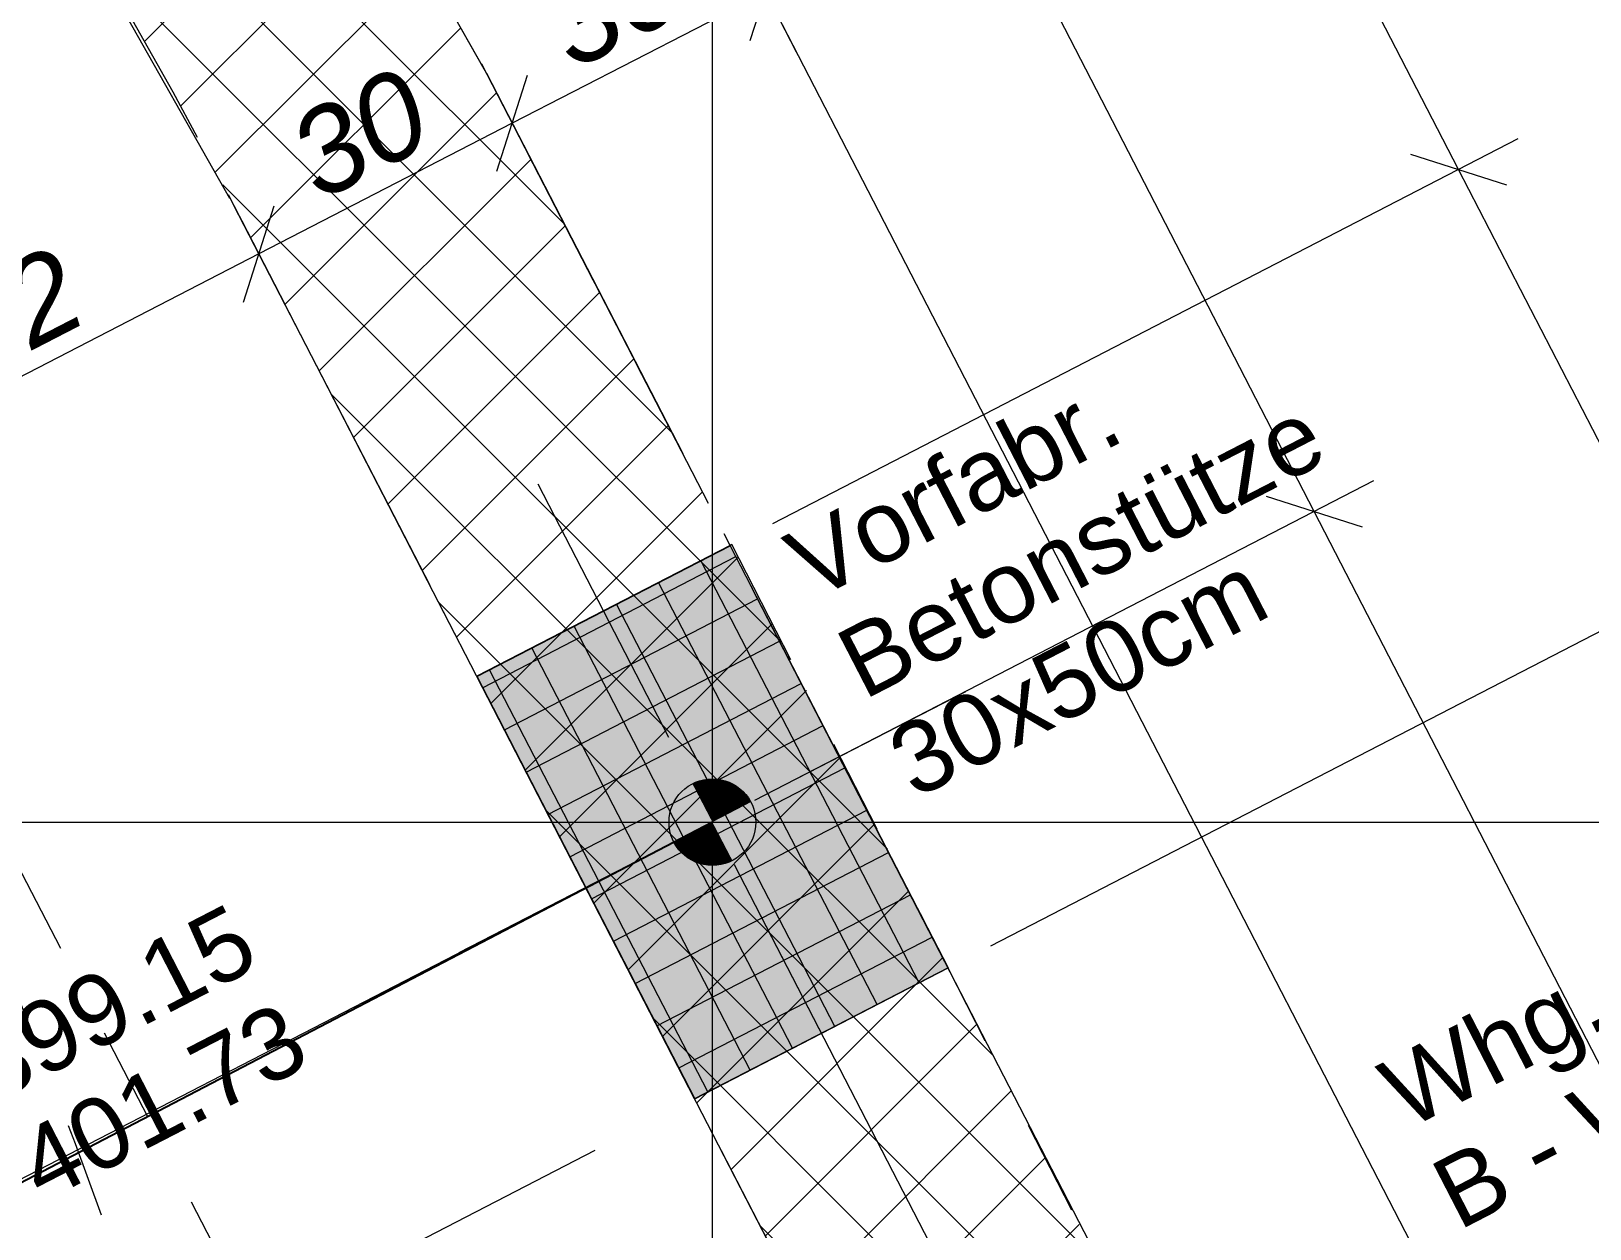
# Model space of a CAD drawing. Header units: metres. Extents: x 2688579.7 to 2688666, y 1281656.9 to 1281721.4.
# Drawn here: x 2688642.24 to 2688643.879, y 1281696.952 to 1281698.211 of the extents above; entities that cross this region are included whole.
import ezdxf

# ---------------------------------------------------------------- set-up
doc = ezdxf.new("R2010")
doc.units = ezdxf.units.M
doc.header["$PDMODE"] = 2
doc.header["$PDSIZE"] = -2
for name, pattern in [('Achsen 1_200', [0.15000000000000002, 0.07500000000000001, -0.025, 0, -0.05]), ('Strich 2_1mm', [0.15000000000000002, 0.1, -0.05]), ('Strich 9_3mm', [0.6, 0.45, -0.15]), ('Strichpunkt 3_1_1mm Achsen', [0.25, 0.15, -0.05, 0, -0.05])]:
    doc.linetypes.add(name, pattern=pattern)
for name, color, linetype in [('00 11 Geometer', 7, 'Continuous'), ('00 80 Plangrafik', 7, 'Continuous'), ('01 16 Stützen', 7, 'Continuous'), ('03 14 Rampen', 7, 'Continuous'), ('07 11 Bemassung aussen', 7, 'Continuous'), ('07 12 Bemassung innen', 7, 'Continuous'), ('07 13 Höhenkoten', 7, 'Continuous'), ('08 11 Beschriftung allgemein', 7, 'Continuous'), ('09 11 Raumdefinitionen.SIA 416', 7, 'Continuous')]:
    doc.layers.add(name, color=color, linetype=linetype)
doc.styles.add('ERSTELLTER_STIL_1', font='arial.ttf')
doc.styles.add('ERSTELLTER_STIL_2', font='')
doc.styles.get("Standard").update_dxf_attribs({"font": 'arial.ttf'})
doc.styles.get('ERSTELLTER_STIL_2').set_extended_font_data('Arial', italic=True)
doc.dimstyles.new('ERSTELLTER_STIL__1', dxfattribs={"dimtxt": 0.08999999761581422, "dimasz": 0.07125000000000001, "dimexe": 0.18, "dimexo": 0.0625, "dimgap": 0.09, "dimtad": 1, "dimzin": 0, "dimdsep": 46, "dimtxsty": 'ERSTELLTER_STIL_2', "dimblk": 'ARROWHEAD_6', "dimblk1": 'ARROWHEAD_6', "dimblk2": 'ARROWHEAD_6', "dimcen": 0.09, "dimse1": 1, "dimse2": 1, "dimclrd": 256, "dimclre": 256, "dimclrt": 256, "dimazin": 0, "dimtfac": 1, "dimtdec": 4, "dimtmove": 0, "dimatfit": 3, "dimfxl": 1, "dimtolj": 1, "dimtzin": 0, "dimarcsym": 0})
doc.dimstyles.new('ERSTELLTER_STIL__14', dxfattribs={"dimtxt": 0.08999999761581422, "dimasz": 0.07125000000000001, "dimexe": 0.18, "dimexo": 0.0625, "dimgap": 0.09, "dimtad": 1, "dimzin": 0, "dimdsep": 46, "dimtxsty": 'ERSTELLTER_STIL_2', "dimblk": 'ARROWHEAD_6', "dimblk1": 'ARROWHEAD_6', "dimblk2": 'ARROWHEAD_6', "dimcen": 0.09, "dimse1": 1, "dimse2": 1, "dimclrd": 256, "dimclre": 256, "dimclrt": 256, "dimazin": 0, "dimtfac": 1, "dimtdec": 4, "dimtmove": 2, "dimatfit": 3, "dimfxl": 1, "dimtolj": 1, "dimtzin": 0, "dimarcsym": 0})
doc.dimstyles.new('ERSTELLTER_STIL__15', dxfattribs={"dimtxt": 0.08999999761581422, "dimasz": 0.07125000000000001, "dimexe": 0.18, "dimexo": 0.05, "dimgap": 0.09, "dimtad": 1, "dimzin": 0, "dimdsep": 46, "dimtxsty": 'ERSTELLTER_STIL_2', "dimblk": 'ARROWHEAD_6', "dimblk1": 'ARROWHEAD_6', "dimblk2": 'ARROWHEAD_6', "dimcen": 0.09, "dimse1": 1, "dimse2": 1, "dimclrd": 256, "dimclre": 256, "dimclrt": 256, "dimazin": 0, "dimtfac": 1, "dimtdec": 4, "dimtmove": 0, "dimatfit": 3, "dimfxl": 1, "dimtolj": 1, "dimtzin": 0, "dimarcsym": 0})
doc.dimstyles.new('ERSTELLTER_STIL__19', dxfattribs={"dimtxt": 0.18, "dimasz": 0.1824, "dimexe": 0.18, "dimexo": 0.0625, "dimgap": 0.09, "dimtad": 0, "dimtih": 1, "dimtoh": 1, "dimdec": 4, "dimzin": 0, "dimdsep": 46, "dimtxsty": 'Standard', "dimcen": 0.09, "dimadec": 0, "dimazin": 0, "dimtfac": 1, "dimtdec": 4, "dimtmove": 0, "dimatfit": 3, "dimldrblk": 'ARROWHEAD_12', "dimfxl": 1, "dimtolj": 1, "dimtzin": 0, "dimarcsym": 0})
doc.dimstyles.new('ERSTELLTER_STIL__2', dxfattribs={"dimtxt": 0.08999999761581422, "dimasz": 0.07125000000000001, "dimexe": 0.18, "dimexo": 0.05, "dimgap": 0.09, "dimtad": 1, "dimzin": 0, "dimdsep": 46, "dimtxsty": 'ERSTELLTER_STIL_1', "dimblk": 'ARROWHEAD_6', "dimblk1": 'ARROWHEAD_6', "dimblk2": 'ARROWHEAD_6', "dimcen": 0.09, "dimclrd": 7, "dimclre": 7, "dimclrt": 7, "dimazin": 0, "dimtfac": 1, "dimtdec": 4, "dimtmove": 0, "dimatfit": 3, "dimfxl": 1, "dimtolj": 1, "dimtzin": 0, "dimarcsym": 0})
doc.dimstyles.new('ERSTELLTER_STIL__4', dxfattribs={"dimtxt": 0.08999999761581422, "dimasz": 0.07125000000000001, "dimexe": 0.18, "dimexo": 0.05, "dimgap": 0.09, "dimtad": 1, "dimzin": 0, "dimdsep": 46, "dimtxsty": 'ERSTELLTER_STIL_1', "dimblk": 'ARROWHEAD_6', "dimblk1": 'ARROWHEAD_6', "dimblk2": 'ARROWHEAD_6', "dimcen": 0.09, "dimclrd": 7, "dimclre": 7, "dimclrt": 7, "dimazin": 0, "dimtfac": 1, "dimtdec": 4, "dimtmove": 2, "dimatfit": 3, "dimfxl": 1, "dimtolj": 1, "dimtzin": 0, "dimarcsym": 0})

# ---------------------------------------------------------------- blocks, each defined once
blk = doc.blocks.new('*D117')
at = {"layer": '07 12 Bemassung innen', "color": 7, "linetype": 'Continuous', "lineweight": 5, "transparency": 16777216}
for p, q in [((245.1788516024309, 50.77996959602494), (245.3164287702664, 50.51337529215486)), ((242.184197728256, 48.89697363048849), (245.3789118102479, 50.54561994087248)), ((245.3164287702664, 50.51337529215487), (247.2198878053029, 46.82489017231768)), ((247.1574047653214, 46.79264552360006), (250.5017225821264, 48.51849550200856)), ((247.2198878053029, 46.82489017231768), (250.6360685037037, 40.20508305233712))]:
    blk.add_line(p, q, dxfattribs=at)
at = {"layer": '07 12 Bemassung innen', "color": 7, "linetype": 'Continuous', "lineweight": 18, "transparency": 16777216}
for p, q in [((245.3669502042393, 50.49724815014747), (245.2659073362936, 50.52950243416227)), ((247.2704092392758, 46.80876303031028), (247.1693663713301, 46.84101731432508))]:
    blk.add_line(p, q, dxfattribs=at)
at = {"layer": '07 12 Bemassung innen', "color": 7, "lineweight": 18, "transparency": 16777216, "insert": (246.4725189487811, 48.40396236989421), "char_height": 0.08999999761581422, "attachment_point": 7, "rotation": 297.29619622113694, "style": 'ERSTELLTER_STIL_1'}
blk.add_mtext('\\A1;{\\pql;\\fArial|b0|i0|c0|p38;4.15}', dxfattribs=at)
blk = doc.blocks.new('ARROWHEAD_6')
at = {"color": 0, "linetype": 'Continuous', "lineweight": 0}
for p, q in [((-0.5, -0.5), (0.5, 0.5)), ((0, 0), (-1, 0))]:
    blk.add_line(p, q, dxfattribs=at)
blk = doc.blocks.new('*D207')
at = {"layer": '07 12 Bemassung innen', "color": 7, "linetype": 'Continuous', "lineweight": 5, "transparency": 16777216}
for p, q in [((251.7418566647012, 53.77337934843106), (254.3197220961156, 48.77828249354111)), ((254.3374621538312, 48.86656159927116), (254.2874762260739, 48.84076490323779)), ((254.2874762260739, 48.84076490323779), (251.2110422639763, 47.25308142215432)), ((250.5690853625874, 48.49699309420122), (251.243288134018, 47.19059901245765))]:
    blk.add_line(p, q, dxfattribs=at)
at = {"layer": '07 12 Bemassung innen', "color": 7, "linetype": 'Continuous', "lineweight": 18, "transparency": 16777216}
for p, q in [((254.2713500715913, 48.79024315404398), (254.3036023805565, 48.8912866524316)), ((251.1949161094936, 47.20255967296053), (251.2271684184589, 47.30360317134814))]:
    blk.add_line(p, q, dxfattribs=at)
at = {"layer": '07 12 Bemassung innen', "color": 7, "lineweight": 18, "transparency": 16777216, "insert": (252.6346110491017, 48.00801131874233), "char_height": 0.08999999761581422, "attachment_point": 7, "rotation": 27.297316158146444, "style": 'ERSTELLTER_STIL_1'}
blk.add_mtext('\\A1;{\\pql;\\fArial|b0|i0|c0|p38;3.46}', dxfattribs=at)
blk = doc.blocks.new('*D208')
at = {"layer": '07 12 Bemassung innen', "color": 7, "linetype": 'Continuous', "lineweight": 5, "transparency": 16777216}
for p, q in [((254.2874762260739, 48.84076490323779), (251.2110422639763, 47.25308142215432)), ((250.5690853625874, 48.49699309420122), (251.243288134018, 47.19059901245765)), ((251.2110422639763, 47.25308142215433), (244.5749944219645, 43.82835536976803))]:
    blk.add_line(p, q, dxfattribs=at)
at = {"layer": '07 12 Bemassung innen', "color": 7, "linetype": 'Continuous', "lineweight": 18, "transparency": 16777216}
for p, q in [((251.1949161094936, 47.20255967296053), (251.2271684184589, 47.30360317134814)), ((244.5588682674818, 43.77783362057422), (244.5911205764471, 43.87887711896183))]:
    blk.add_line(p, q, dxfattribs=at)
at = {"layer": '07 12 Bemassung innen', "color": 7, "lineweight": 18, "transparency": 16777216, "insert": (247.3790319938597, 45.29635948647902), "char_height": 0.08999999761581422, "attachment_point": 7, "rotation": 27.297316158146444, "style": 'ERSTELLTER_STIL_1'}
blk.add_mtext('\\A1;{\\pql;\\fArial|b0|i0|c0|p38;7.47}', dxfattribs=at)
blk = doc.blocks.new('*D245')
at = {"layer": '07 12 Bemassung innen', "color": 7, "linetype": 'Continuous', "lineweight": 5, "transparency": 16777216}
for p, q in [((250.9724112720519, 47.38840540682779), (250.3211399741635, 48.65036546576583)), ((250.9401654020102, 47.45088781652448), (251.2067570166833, 47.58847019535224)), ((244.5707091746715, 44.16374414296592), (250.9401654020102, 47.45088781652447)), ((244.6029550447132, 44.10126173326925), (243.9516383838398, 45.36330969148298))]:
    blk.add_line(p, q, dxfattribs=at)
at = {"layer": '07 12 Bemassung innen', "color": 7, "linetype": 'Continuous', "lineweight": 18, "transparency": 16777216}
for p, q in [((250.9562915564928, 47.50140956571828), (250.9240392475275, 47.40036606733067)), ((244.5868353291541, 44.21426589215973), (244.5545830201889, 44.11322239377212))]:
    blk.add_line(p, q, dxfattribs=at)
at = {"layer": '07 12 Bemassung innen', "color": 7, "lineweight": 18, "transparency": 16777216, "insert": (247.2414509392302, 45.56295707026307), "char_height": 0.08999999761581422, "attachment_point": 7, "rotation": 27.297316158146455, "style": 'ERSTELLTER_STIL_1'}
blk.add_mtext('\\A1;{\\pql;\\fArial|b0|i0|c0|p38;7.17}', dxfattribs=at)
blk = doc.blocks.new('*D246')
at = {"layer": '07 12 Bemassung innen', "color": 7, "linetype": 'Continuous', "lineweight": 5, "transparency": 16777216}
for p, q in [((251.2067570166833, 47.58847019535223), (254.149891693121, 49.1073606919316)), ((251.239002886725, 47.52598778565556), (250.5877337429449, 48.78794367060562)), ((250.9724112720519, 47.38840540682779), (250.3211399741635, 48.65036546576583)), ((250.9401654020102, 47.45088781652448), (251.2067570166833, 47.58847019535224))]:
    blk.add_line(p, q, dxfattribs=at)
at = {"layer": '07 12 Bemassung innen', "color": 7, "linetype": 'Continuous', "lineweight": 18, "transparency": 16777216}
for p, q in [((251.2228831711659, 47.63899194454604), (251.1906308622007, 47.53794844615842)), ((250.9562915564928, 47.50140956571828), (250.9240392475275, 47.40036606733067))]:
    blk.add_line(p, q, dxfattribs=at)
at = {"layer": '07 12 Bemassung innen', "color": 7, "lineweight": 18, "transparency": 16777216, "insert": (250.9858395624425, 47.54197830482084), "char_height": 0.08999999761581422, "attachment_point": 7, "rotation": 27.297316158146455, "style": 'ERSTELLTER_STIL_1'}
blk.add_mtext('\\A1;{\\pql;\\fArial|b0|i0|c0|p38;30}', dxfattribs=at)
blk = doc.blocks.new('*D247')
at = {"layer": '07 12 Bemassung innen', "color": 7, "linetype": 'Continuous', "lineweight": 5, "transparency": 16777216}
for p, q in [((254.1821375631627, 49.04487828223493), (251.7418566647012, 53.77337934843106)), ((254.149891693121, 49.1073606919316), (254.1998776208784, 49.13315738796497)), ((251.2067570166833, 47.58847019535223), (254.149891693121, 49.1073606919316)), ((251.239002886725, 47.52598778565556), (250.5877337429449, 48.78794367060562)), ((250.9401654020102, 47.45088781652448), (251.2067570166833, 47.58847019535224))]:
    blk.add_line(p, q, dxfattribs=at)
at = {"layer": '07 12 Bemassung innen', "color": 7, "linetype": 'Continuous', "lineweight": 18, "transparency": 16777216}
for p, q in [((254.1337655386384, 49.0568389427378), (254.1660178476037, 49.15788244112541)), ((251.2228831711659, 47.63899194454604), (251.1906308622007, 47.53794844615842))]:
    blk.add_line(p, q, dxfattribs=at)
at = {"layer": '07 12 Bemassung innen', "color": 7, "lineweight": 18, "transparency": 16777216, "insert": (252.5636761722205, 48.30900360652198), "char_height": 0.08999999761581422, "attachment_point": 7, "rotation": 27.297316158146455, "style": 'ERSTELLTER_STIL_1'}
blk.add_mtext('\\A1;{\\pql;\\fArial|b0|i0|c0|p38;3.31}', dxfattribs=at)
blk = doc.blocks.new('*D280')
at = {"layer": '07 11 Bemassung aussen', "color": 7, "linetype": 'Continuous', "lineweight": 5, "transparency": 16777216}
for p, q in [((251.6228042463861, 48.81572947385338), (250.8385322903214, 48.41098305489503)), ((254.7473152696166, 42.60808721602005), (251.5603218366894, 48.78348360381167)), ((254.8097976793132, 42.64033308606177), (252.7670152013258, 41.58609560340958)), ((254.9766192343295, 42.16376785823149), (254.7473152696166, 42.60808721602006))]:
    blk.add_line(p, q, dxfattribs=at)
at = {"layer": '07 11 Bemassung aussen', "color": 7, "linetype": 'Continuous', "lineweight": 18, "transparency": 16777216}
for p, q in [((251.5098000874956, 48.79960975829432), (251.6108435858832, 48.76735744932903)), ((254.6967935204228, 42.6242133705027), (254.7978370188104, 42.5919610615374))]:
    blk.add_line(p, q, dxfattribs=at)
at = {"layer": '07 11 Bemassung aussen', "color": 7, "lineweight": 18, "transparency": 16777216, "char_height": 0.08999999761581422, "attachment_point": 7, "rotation": 297.29731615814643, "style": 'ERSTELLTER_STIL_1'}
for s, insert in [('\\A1;{\\pql;\\fArial|b0|i0|c0|p38;50}', (251.6229626911621, 48.7013429668131)), ('\\A1;{\\pql;\\fArial|b0|i0|c0|p38;6.95}', (253.1149067091992, 45.81043360583925))]:
    blk.add_mtext(s, dxfattribs=dict(at, insert=insert))
blk = doc.blocks.new('*D281')
at = {"layer": '07 11 Bemassung aussen', "color": 7, "linetype": 'Continuous', "lineweight": 5, "transparency": 16777216}
for p, q in [((251.3310178719765, 49.22780296160024), (249.5420061016319, 52.69434817319652)), ((251.3935002816731, 49.26004883164194), (250.6092352822551, 48.855306002864)), ((251.5603218366894, 48.78348360381167), (251.3310178719765, 49.22780296160023)), ((251.6228042463861, 48.81572947385338), (250.8385322903214, 48.41098305489503)), ((254.7473152696166, 42.60808721602005), (251.5603218366894, 48.78348360381167))]:
    blk.add_line(p, q, dxfattribs=at)
at = {"layer": '07 11 Bemassung aussen', "color": 7, "linetype": 'Continuous', "lineweight": 18, "transparency": 16777216}
for p, q in [((251.2804961227827, 49.24392911608289), (251.3815396211702, 49.21167680711759)), ((251.5098000874956, 48.79960975829432), (251.6108435858832, 48.76735744932903))]:
    blk.add_line(p, q, dxfattribs=at)
blk = doc.blocks.new('*D282')
at = {"layer": '07 11 Bemassung aussen', "color": 7, "linetype": 'Continuous', "lineweight": 5, "transparency": 16777216}
for p, q in [((249.6044885113286, 52.72659404323823), (249.4795236919352, 52.66210230315482)), ((251.3310178719765, 49.22780296160024), (249.5420061016319, 52.69434817319652))]:
    blk.add_line(p, q, dxfattribs=at)
at = {"layer": '07 11 Bemassung aussen', "color": 7, "linetype": 'Continuous', "lineweight": 18, "transparency": 16777216}
for p, q in [((249.4914843524381, 52.71047432767917), (249.5925278508257, 52.67822201871387)), ((251.2804961227827, 49.24392911608289), (251.3815396211702, 49.21167680711759))]:
    blk.add_line(p, q, dxfattribs=at)
at = {"layer": '07 11 Bemassung aussen', "color": 7, "lineweight": 18, "transparency": 16777216, "insert": (250.3976001428504, 51.07572376332176), "char_height": 0.08999999761581422, "attachment_point": 7, "rotation": 297.29731615814643, "style": 'ERSTELLTER_STIL_1'}
blk.add_mtext('\\A1;{\\pql;\\fArial|b0|i0|c0|p38;3.90}', dxfattribs=at)
blk = doc.blocks.new('*D283')
at = {"layer": '07 11 Bemassung aussen', "color": 7, "linetype": 'Continuous', "lineweight": 5, "transparency": 16777216}
for p, q in [((249.3814933263131, 53.00537172368663), (249.3556966302798, 53.05535765144397)), ((249.4439757360098, 53.03761759372833), (249.3190109166165, 52.97312585364492)), ((249.5420061016319, 52.69434817319652), (249.3814933263131, 53.00537172368663)), ((249.6044885113286, 52.72659404323823), (249.4795236919352, 52.66210230315482)), ((251.3310178719765, 49.22780296160024), (249.5420061016319, 52.69434817319652))]:
    blk.add_line(p, q, dxfattribs=at)
at = {"layer": '07 11 Bemassung aussen', "color": 7, "linetype": 'Continuous', "lineweight": 18, "transparency": 16777216}
for p, q in [((249.432015075507, 52.98924556920398), (249.3309715771193, 53.02149787816928)), ((249.4914843524381, 52.71047432767917), (249.5925278508257, 52.67822201871387))]:
    blk.add_line(p, q, dxfattribs=at)
at = {"layer": '07 11 Bemassung aussen', "color": 7, "lineweight": 18, "transparency": 16777216, "insert": (249.4464234817504, 52.91880660636154), "char_height": 0.08999999761581422, "attachment_point": 7, "rotation": 297.29731615814643, "style": 'ERSTELLTER_STIL_1'}
blk.add_mtext('\\A1;{\\pql;\\fArial|b0|i0|c0|p38;35}', dxfattribs=at)
blk = doc.blocks.new('*D475')
at = {"layer": '07 11 Bemassung aussen', "color": 7, "linetype": 'Continuous', "lineweight": 5, "transparency": 16777216}
for p, q in [((254.5954493354553, 42.24842332571814), (251.1790584954994, 48.8680659015436)), ((254.6579312404451, 42.28067017370504), (252.7483664620656, 41.29514572243288)), ((256.4986285218292, 38.5607989988398), (254.5954493354553, 42.24842332571814)), ((256.561110426819, 38.5930458468267), (254.3831033524389, 37.46897859802311)), ((256.6362150731726, 38.29420953768037), (256.4986285218292, 38.5607989988398))]:
    blk.add_line(p, q, dxfattribs=at)
at = {"layer": '07 11 Bemassung aussen', "color": 7, "linetype": 'Continuous', "lineweight": 18, "transparency": 16777216}
for p, q in [((254.5449273338677, 42.26454868945304), (254.6459713370429, 42.23229796198324)), ((256.4481065202415, 38.5769243625747), (256.5491505234168, 38.5446736351049))]:
    blk.add_line(p, q, dxfattribs=at)
at = {"layer": '07 11 Bemassung aussen', "color": 7, "lineweight": 18, "transparency": 16777216, "insert": (255.5081252902665, 40.51925874915604), "char_height": 0.08999999761581422, "attachment_point": 7, "rotation": 297.29821292827495, "style": 'ERSTELLTER_STIL_1'}
blk.add_mtext('\\A1;{\\pql;\\fArial|b0|i0|c0|p38;4.15}', dxfattribs=at)
blk = doc.blocks.new('*D476')
at = {"layer": '07 11 Bemassung aussen', "color": 7, "linetype": 'Continuous', "lineweight": 5, "transparency": 16777216}
for p, q in [((251.1790584954994, 48.8680659015436), (249.2753468407026, 52.55672194604668)), ((251.2415404004893, 48.90031274953051), (250.5905865429949, 48.56435612188733)), ((254.5954493354553, 42.24842332571814), (251.1790584954994, 48.8680659015436))]:
    blk.add_line(p, q, dxfattribs=at)
at = {"layer": '07 11 Bemassung aussen', "color": 7, "linetype": 'Continuous', "lineweight": 18, "transparency": 16777216}
for p, q in [((251.1285364939118, 48.8841912652785), (251.229580497087, 48.8519405378087)), ((254.5449273338677, 42.26454868945304), (254.6459713370429, 42.23229796198324))]:
    blk.add_line(p, q, dxfattribs=at)
at = {"layer": '07 11 Bemassung aussen', "color": 7, "lineweight": 18, "transparency": 16777216, "insert": (252.8483402771017, 45.67289220050794), "char_height": 0.08999999761581422, "attachment_point": 7, "rotation": 297.29821292827495, "style": 'ERSTELLTER_STIL_1'}
blk.add_mtext('\\A1;{\\pql;\\fArial|b0|i0|c0|p38;7.45}', dxfattribs=at)
blk = doc.blocks.new('*D477')
at = {"layer": '07 11 Bemassung aussen', "color": 7, "linetype": 'Continuous', "lineweight": 5, "transparency": 16777216}
for p, q in [((249.2753468407026, 52.55672194604668), (249.1148291974097, 52.86774298418017)), ((249.3378287456925, 52.58896879403358), (249.2128649357128, 52.52447509805977)), ((251.1790584954994, 48.8680659015436), (249.2753468407026, 52.55672194604668))]:
    blk.add_line(p, q, dxfattribs=at)
at = {"layer": '07 11 Bemassung aussen', "color": 7, "linetype": 'Continuous', "lineweight": 18, "transparency": 16777216}
for p, q in [((249.224824839115, 52.57284730978158), (249.3258688422902, 52.54059658231178)), ((251.1285364939118, 48.8841912652785), (251.229580497087, 48.8519405378087))]:
    blk.add_line(p, q, dxfattribs=at)
at = {"layer": '07 11 Bemassung aussen', "color": 7, "lineweight": 18, "transparency": 16777216, "insert": (250.1882890297253, 50.8270415106722), "char_height": 0.08999999761581422, "attachment_point": 7, "rotation": 297.29821292827495, "style": 'ERSTELLTER_STIL_1'}
blk.add_mtext('\\A1;{\\pql;\\fArial|b0|i0|c0|p38;4.15}', dxfattribs=at)
blk = doc.blocks.new('*D541')
at = {"layer": '07 12 Bemassung innen', "color": 253, "linetype": 'Continuous', "lineweight": 13, "true_color": 0x9f9f9f, "transparency": 16777216}
for p, q in [((252.9247915231055, 50.6918877034295), (252.9892813078171, 50.56692187492885)), ((252.9409094704509, 50.57888329232258), (252.9731633604717, 50.67992628603577)), ((252.9570364154613, 50.62940478917918), (250.6021248028269, 49.41413062394788)), ((250.5698799104711, 49.4766135381982), (250.6343696951826, 49.35164770969755)), ((250.5859978578164, 49.36360912709128), (250.6182517478373, 49.46465212080447)), ((250.6021248028269, 49.41413062394788), (250.3355710833411, 49.27657308369906))]:
    blk.add_line(p, q, dxfattribs=at)
at = {"layer": '07 12 Bemassung innen', "color": 253, "lineweight": 13, "true_color": 0x9f9f9f, "transparency": 16777216, "char_height": 0.08999999761581422, "attachment_point": 7, "rotation": 27.296419633008387, "style": 'ERSTELLTER_STIL_2'}
for s, insert in [('\\A1;{\\pql;\\fArial|b0|i1|c0|p38;36}', (252.7685833257127, 50.55240734755071)), ('\\A1;{\\pql;\\fArial|b0|i1|c0|p38;2.65}', (251.8241735815321, 50.06784913428088))]:
    blk.add_mtext(s, dxfattribs=dict(at, insert=insert))
blk = doc.blocks.new('*D542')
at = {"layer": '07 12 Bemassung innen', "color": 253, "linetype": 'Continuous', "lineweight": 13, "true_color": 0x9f9f9f, "transparency": 16777216}
for p, q in [((250.5698799104711, 49.4766135381982), (250.6343696951826, 49.35164770969755)), ((250.5859978578164, 49.36360912709128), (250.6182517478373, 49.46465212080447)), ((250.6021248028269, 49.41413062394788), (250.3355710833411, 49.27657308369906)), ((250.3033261909853, 49.33905599794938), (250.5418736452401, 48.87680790096793)), ((250.3194441383307, 49.22605158684246), (250.3516980283515, 49.32709458055565)), ((250.3355710833411, 49.27657308369906), (250.068977315873, 49.13899487631437))]:
    blk.add_line(p, q, dxfattribs=at)
at = {"layer": '07 12 Bemassung innen', "color": 253, "lineweight": 13, "true_color": 0x9f9f9f, "transparency": 16777216, "insert": (250.3999010453581, 49.33002670043337), "char_height": 0.08999999761581422, "attachment_point": 7, "rotation": 27.29641963300844, "style": 'ERSTELLTER_STIL_2'}
blk.add_mtext('\\A1;{\\pql;\\fArial|b0|i1|c0|p38;30}', dxfattribs=at)
blk = doc.blocks.new('*D543')
at = {"layer": '07 12 Bemassung innen', "color": 253, "linetype": 'Continuous', "lineweight": 13, "true_color": 0x9f9f9f, "transparency": 16777216}
for p, q in [((250.3194441383307, 49.22605158684246), (250.3516980283515, 49.32709458055565)), ((250.3355710833411, 49.27657308369906), (250.068977315873, 49.13899487631437)), ((250.0528503708626, 49.08847337945778), (250.0851042608834, 49.18951637317097))]:
    blk.add_line(p, q, dxfattribs=at)
at = {"layer": '07 12 Bemassung innen', "color": 253, "lineweight": 13, "true_color": 0x9f9f9f, "transparency": 16777216, "insert": (250.1333273018811, 49.19245882661662), "char_height": 0.08999999761581422, "attachment_point": 7, "rotation": 27.29641963300844, "style": 'ERSTELLTER_STIL_2'}
blk.add_mtext('\\A1;{\\pql;\\fArial|b0|i1|c0|p38;30}', dxfattribs=at)
blk = doc.blocks.new('*D544')
at = {"layer": '07 12 Bemassung innen', "color": 253, "linetype": 'Continuous', "lineweight": 13, "true_color": 0x9f9f9f, "transparency": 16777216}
for p, q in [((250.3355710833411, 49.27657308369906), (250.068977315873, 49.13899487631437)), ((250.0367324235172, 49.2014777905647), (250.2752798764587, 48.73922969612814)), ((250.0528503708626, 49.08847337945778), (250.0851042608834, 49.18951637317097)), ((250.068977315873, 49.13899487631438), (249.6068814408238, 48.90052597761161)), ((249.5907544958133, 48.85000448075502), (249.6230083858342, 48.95104747446821))]:
    blk.add_line(p, q, dxfattribs=at)
at = {"layer": '07 12 Bemassung innen', "color": 253, "lineweight": 13, "true_color": 0x9f9f9f, "transparency": 16777216, "insert": (249.7689824806225, 49.00443527357289), "char_height": 0.08999999761581422, "attachment_point": 7, "rotation": 27.29641963300844, "style": 'ERSTELLTER_STIL_2'}
blk.add_mtext('\\A1;{\\pql;\\fArial|b0|i1|c0|p38;52}', dxfattribs=at)
blk = doc.blocks.new('*D545')
at = {"layer": '07 12 Bemassung innen', "color": 253, "linetype": 'Continuous', "lineweight": 13, "true_color": 0x9f9f9f, "transparency": 16777216}
for p, q in [((250.068977315873, 49.13899487631438), (249.6068814408238, 48.90052597761161)), ((249.574636548468, 48.96300889186193), (249.6391263331795, 48.83804306336128)), ((249.5907544958133, 48.85000448075502), (249.6230083858342, 48.95104747446821)), ((249.6068814408238, 48.90052597761161), (248.7200425191628, 48.44286445671468)), ((248.6877976268071, 48.505347370965), (248.7522874115186, 48.38038154246436)), ((248.7039155741524, 48.39234295985808), (248.7361694641733, 48.49338595357127))]:
    blk.add_line(p, q, dxfattribs=at)
at = {"layer": '07 12 Bemassung innen', "color": 253, "lineweight": 13, "true_color": 0x9f9f9f, "transparency": 16777216, "insert": (249.0488131752181, 48.63278516715064), "char_height": 0.08999999761581422, "attachment_point": 7, "rotation": 27.29641963300844, "style": 'ERSTELLTER_STIL_2'}
blk.add_mtext('\\A1;{\\pql;\\fArial|b0|i1|c0|p38;1.00}', dxfattribs=at)
blk = doc.blocks.new('ARROWHEAD_12')
at = {"color": 0, "linetype": 'Continuous', "lineweight": 0}
blk.add_line((0, 0), (-1, 0), dxfattribs=at)
at = {"color": 0, "linetype": 'Continuous', "lineweight": 0, "const_width": 0.25, "flags": 128}
for points in [[(0.125, 0, 0.414213562373095), (0, 0.125)], [(-0.125, 0, 0.414213562373095), (0, -0.125)]]:
    blk.add_lwpolyline(points, format="xyb", dxfattribs=at)
at = {"color": 0, "linetype": 'Continuous', "lineweight": 0}
blk.add_circle((0, 0), 0.25, dxfattribs=at)
blk = doc.blocks.new('A$C08e27e3d')
at = {"layer": '00 80 Plangrafik', "linetype": 'Continuous', "lineweight": 13, "true_color": 0xdfdfdf}
h = blk.add_hatch(dxfattribs=at)
h.set_pattern_fill('BETON_0001', color=254, style=0, pattern_type=2)
h.set_pattern_definition([(44.99999999999999, (-190.4483196355036, -7.138988810048026), (-0.05303300858899104, 0.05303300858899108), []), (135.0000000000002, (-190.4483196355036, -7.138988810048026), (0.0530330085889909, 0.05303300858899123), [])])
h.paths.add_polyline_path([(57.58770678195941, 44.77815465715315), (57.2852980210333, 44.62208777382853), (57.52092736936709, 44.4566502230124), (57.55438044431978, 44.43206092894728), (57.5876871104239, 44.40727354126683), (57.62084617736369, 44.38228906234226), (57.65385645482326, 44.35710843189662), (57.68671681513496, 44.33173233906013), (57.71942600533475, 44.30616178620404), (57.75198296040324, 44.28039771305136), (57.96815371448707, 44.1009226422176), (58.17697846567793, 43.91295122220217), (58.37812386289195, 43.71678397643098), (58.57126827025903, 43.51273420856322), (58.75610308273517, 43.30112812778771), (58.9323330393434, 43.08230384645171), (59.09967647376672, 42.85661106681985), (59.17687854246179, 42.7457789420009), (59.25193660173315, 42.63348373106788), (59.32482289842724, 42.51976690713066), (59.39551043116887, 42.40467044448469), (59.46397313830596, 42.28823681861109), (59.53018577261301, 42.17050906882474), (59.59412390129117, 42.05153073562617), (60.07917735619287, 41.11148067908623), (60.35391710008216, 40.57902596555056), (60.61891429675168, 40.71440002239377), (60.11831888790485, 41.69432434401855), (60.11648373411794, 41.6933868136727), (59.86024131046415, 42.19003231601936), (59.63550585801002, 42.58757988976278), (59.38644580014508, 42.97035808719053), (59.36805047118276, 42.99510794859788), (59.11402823716656, 43.33688064235375), (58.81931104661675, 43.68572431339496), (58.50343849790872, 44.01553433294171), (58.16763743078607, 44.32503023438932), (57.81321142904005, 44.61301004933048), (57.63277702628611, 44.74514820123392)])
at = {"layer": '01 16 Stützen', "linetype": 'Continuous', "lineweight": 13, "true_color": 0xdfdfdf}
blk.add_hatch(color=254, dxfattribs=at).paths.add_polyline_path([(59.84988994218585, 41.55580859150211), (60.07918695025214, 41.11148564353313), (60.34578071903351, 41.2490638483729), (60.11648371096723, 41.69338679634188)])
at = {"layer": '01 16 Stützen', "linetype": 'Continuous', "lineweight": 5, "true_color": 0x4e4e4e}
h = blk.add_hatch(dxfattribs=at)
h.set_pattern_fill('KUNSTSTEIN__BETONWERKSTE_53', color=251, style=0, pattern_type=2)
h.set_pattern_definition([(297.296419086061, (59.84988994218585, 41.55580859150211), (0.04443229479689866, 0.02292970080662836), []), (207.2964190860608, (59.84988994218585, 41.55580859150211), (-0.0229297008066282, 0.04443229479689874), [])])
h.paths.add_polyline_path([(59.84988994218585, 41.55580859150211), (60.07918695025214, 41.11148564353313), (60.34578071903351, 41.2490638483729), (60.11648371096723, 41.69338679634188)])
at = {"layer": '00 11 Geometer', "color": 250, "linetype": 'Continuous', "lineweight": 13, "true_color": 0x3f3f3f}
blk.add_open_spline([(61.10243485247656, 48.48420281692729), (56.77352997377159, 47.34081434957805), (52.4635852428363, 46.16539965738131), (48.13468036413133, 45.02201119003207), (44.67800041448561, 44.10900244983433), (41.2023603170702, 43.22801993448409), (37.74568036742448, 42.31501119428635), (37.74568036742448, 42.31501119428635), (36.51101375635653, 46.29834470393457), (35.89368042427986, 48.29001137435757), (35.89368042427986, 48.29001137435757), (32.77968142585769, 46.72534450430744), (31.22268144538566, 45.94301117149502), (31.22268144538566, 45.94301117149502), (21.44268032567516, 43.82167784365215), (16.55268032368213, 42.76101117565617), (16.55268032368213, 42.76101117565617), (7.358013710788782, 41.1450112190409), (2.760680377799417, 40.33701121977851), (2.760680377799417, 40.33701121977851), (2.852681969608511, 38.82034512477316), (2.898681985064741, 38.06201179612749), (2.898681985064741, 38.06201179612749), (4.857346937842067, 28.42001115491934), (5.836680270116176, 23.59901115422458), (5.836680270116176, 23.59901115422458), (7.250013421140011, 21.69701122663304), (7.95668008768871, 20.74601122418739), (7.95668008768871, 20.74601122418739), (10.0486806438671, 18.48401050067827), (11.09468064675048, 17.35301049550385), (11.09468064675048, 17.35301049550385), (13.36067895529732, 15.25367757499539), (14.49367895102068, 14.20401090647415), (14.49367895102068, 14.20401090647415), (16.14301102872878, 13.00001188282244), (16.96767767410665, 12.39801188566111), (16.96767767410665, 12.39801188566111), (20.31968006337001, 9.776678227431553), (21.99568005822539, 8.466011565954837), (21.99568005822539, 8.466011565954837), (24.63768051177203, 6.944010933473187), (25.95868050524905, 6.183010929807502), (25.95868050524905, 6.183010929807502), (28.60930300305984, 5.333717593874063), (29.84025381909623, 4.957434972593042), (31.07120463935598, 4.581152350021007), (32.39626387633277, 4.285094314451996), (33.81543054463282, 4.069260977519157), (35.23459722133293, 3.853427639308798), (36.52668118368777, 3.744678008936125), (37.69168119490087, 3.743011342904943), (38.85668119028151, 3.741344676896411), (39.77044249357601, 3.744428238438006), (40.43296699630037, 3.752262269690114), (41.09549149855911, 3.760096300936716), (41.95790802579259, 3.796513086969954), (43.020216845292, 3.861512388413253), (44.08252568015769, 3.926511690796765), (45.41718103768528, 4.05617725272498), (47.02418104823619, 4.250510583476576), (49.43468106569662, 4.542010579801577), (51.84518209969565, 4.833511419904831), (54.25568211622476, 5.125011425543057), (54.25568211622476, 5.125011425543057), (66.34501369887903, 7.421677856550964), (72.38968036588221, 8.570011189750808), (72.38968036588221, 8.570011189750808), (76.09901367299199, 9.525344516228365), (77.9536803381884, 10.00301118226111), (77.9536803381884, 10.00301118226111), (81.43301373099848, 12.11901121547766), (83.17268039923101, 13.17701121706836), (83.17268039923101, 13.17701121706836), (79.77201372868126, 18.68234452860381), (78.0716803985083, 21.43501119579509), (77.2604064339207, 22.74838120428235), (76.44901363862618, 24.06167781058088), (75.63768030315578, 25.37501114358515), (75.63768030315578, 25.37501114358515), (73.88301371953781, 28.15701115348356), (73.00568038815572, 29.54801115215145), (71.2765175777854, 32.28957514030248), (69.54768033869505, 35.03134452163562), (67.81868033468663, 37.77301118833334), (67.81868033468663, 37.77301118833334), (61.10243485247656, 48.48420281692729), (61.10243485247656, 48.48420281692729)], degree=3, knots=[0, 0, 0, 0, 1, 1, 1, 2, 2, 2, 3, 3, 3, 4, 4, 4, 5, 5, 5, 6, 6, 6, 7, 7, 7, 8, 8, 8, 9, 9, 9, 10, 10, 10, 11, 11, 11, 12, 12, 12, 13, 13, 13, 14, 14, 14, 15, 15, 15, 16, 16, 16, 17, 17, 17, 18, 18, 18, 19, 19, 19, 20, 20, 20, 21, 21, 21, 22, 22, 22, 23, 23, 23, 24, 24, 24, 25, 25, 25, 26, 26, 26, 27, 27, 27, 28, 28, 28, 29, 29, 29, 29], dxfattribs=at)
at = {"layer": '00 80 Plangrafik', "color": 7, "linetype": 'Strichpunkt 3_1_1mm Achsen', "lineweight": 5, "flags": 128}
blk.add_lwpolyline([(57.58770678195941, 44.77815465715315), (57.2852980210333, 44.62208777382853), (57.52092736936709, 44.4566502230124), (57.55438044431978, 44.43206092894728), (57.5876871104239, 44.40727354126683), (57.62084617736369, 44.38228906234226), (57.65385645482326, 44.35710843189662), (57.68671681513496, 44.33173233906013), (57.71942600533475, 44.30616178620404), (57.75198296040324, 44.28039771305136), (57.96815371448707, 44.1009226422176), (58.17697846567793, 43.91295122220217), (58.37812386289195, 43.71678397643098), (58.57126827025903, 43.51273420856322), (58.75610308273517, 43.30112812778771), (58.9323330393434, 43.08230384645171), (59.09967647376672, 42.85661106681985), (59.17687854246179, 42.7457789420009), (59.25193660173315, 42.63348373106788), (59.32482289842724, 42.51976690713066), (59.39551043116887, 42.40467044448469), (59.46397313830596, 42.28823681861109), (59.53018577261301, 42.17050906882474), (59.59412390129117, 42.05153073562617), (60.07917735619287, 41.11148067908623), (60.35391710008216, 40.57902596555056), (60.61891429675168, 40.71440002239377), (60.11831888790485, 41.69432434401855), (60.11648373411794, 41.6933868136727), (59.86024131046415, 42.19003231601936), (59.63550585801002, 42.58757988976278), (59.38644580014508, 42.97035808719053), (59.36805047118276, 42.99510794859788), (59.11402823716656, 43.33688064235375), (58.81931104661675, 43.68572431339496), (58.50343849790872, 44.01553433294171), (58.16763743078607, 44.32503023438932), (57.81321142904005, 44.61301004933048), (57.63277702628611, 44.74514820123392)], close=True, dxfattribs=at)
at = {"layer": '01 16 Stützen', "color": 7, "linetype": 'Continuous', "lineweight": 5}
for p, q in [((60.05197592899643, 41.4913008095313), (59.91439772415666, 41.75789457831269)), ((60.18669992020347, 41.44829562155076), (60.36442909939106, 41.54001442477728)), ((60.0089707410159, 41.35657681832425), (59.83124156182831, 41.26485801509773)), ((60.14369473222294, 41.31357163034371), (60.28127293706271, 41.04697786156232))]:
    blk.add_line(p, q, dxfattribs=at)
at = {"layer": '01 16 Stützen', "color": 7, "linetype": 'Continuous', "lineweight": 18, "flags": 128}
blk.add_lwpolyline([(59.84988994218585, 41.55580859150211), (60.07918695025214, 41.11148564353313), (60.34578071903351, 41.2490638483729), (60.11648371096723, 41.69338679634188)], close=True, dxfattribs=at)
at = {"layer": '01 16 Stützen', "color": 7, "linetype": 'Continuous', "lineweight": 5}
blk.add_point((60.09783533060968, 41.40243621993751), dxfattribs=at)
at = {"layer": '03 14 Rampen', "color": 7, "linetype": 'Strich 9_3mm', "lineweight": 5}
for p, q in [((59.86024129611664, 42.19003224224046), (59.63550584377845, 42.58757983544338)), ((59.36797061266503, 42.45010363226787), (59.59412391285304, 42.05153071006325)), ((59.86024129611664, 42.19003224224046), (60.11648371096723, 41.69338679634188)), ((59.59412391285304, 42.05153071006325), (59.84988994218585, 41.55580859150211)), ((53.70968535992836, 37.82442986925027), (60.07918695025214, 41.11148564353313))]:
    blk.add_line(p, q, dxfattribs=at)
at = {"layer": '03 14 Rampen', "color": 253, "linetype": 'Continuous', "lineweight": 13, "true_color": 0x9f9f9f, "flags": 128}
blk.add_lwpolyline([(60.88823871085052, 40.8519846944268), (63.24315033508603, 42.06725883717802), (60.95016883931865, 46.51051043661987), (58.59525721508319, 45.29523629386864)], close=True, dxfattribs=at)
at = {"layer": '03 14 Rampen', "color": 253, "linetype": 'Achsen 1_200', "lineweight": 13, "true_color": 0x9f9f9f, "flags": 128}
blk.add_lwpolyline([(46.16243702221578, 43.39130203475877), (51.02816688204405, 45.18779707132727, -0.02074094449011361), (51.6207667439711, 45.31474594032237, -0.07293671196982232), (53.74098536043925, 45.36551879907354, -0.07545634805282202), (55.85344935043827, 44.7756421003502, -0.0739927330570476), (57.55963335348088, 43.72552583736324, -0.08017367437582033), (58.89425755789944, 42.16254388407533, -0.05840080747191723), (59.52034446616938, 40.79767180563464, 0.4146826132961197), (60.27118154149923, 40.54219793596074), (54.42715121931815, 37.52619677540284, 0.07857524761137086), (54.6417324674394, 37.68814030931126, 0.1718783741586698), (55.24106219331611, 39.41382782095955, 0.07434923245117112), (55.11642277674571, 40.21288205151295, 0.07220794667315703), (54.74158765251968, 40.97752493484602, 0.07757837695941566), (54.11697427706213, 41.60652513973325, 0.08181746590666014), (53.17987725438752, 42.10825193392513, 0.08413049459132939), (52.10131565933284, 42.28278792899413, 0.05456506162359753), (47.20427518438385, 41.11007161173954), (46.14315757587315, 40.71774053998139)], format="xyb", dxfattribs=at)
at = {"layer": '03 14 Rampen', "color": 253, "linetype": 'Strich 2_1mm', "lineweight": 13, "true_color": 0x9f9f9f, "flags": 128}
blk.add_lwpolyline([(57.59634629309733, 44.78839742480052), (56.63662421680786, 44.29308587003676), (58.92974471085267, 39.8499060047075), (59.88946678714217, 40.34521755947141)], close=True, dxfattribs=at)
at = {"layer": '09 11 Raumdefinitionen.SIA 416', "color": 41, "linetype": 'Continuous', "lineweight": 0, "true_color": 0xffd6a8, "flags": 128}
blk.add_lwpolyline([(59.85001383787369, 41.55566622385685), (60.11662009795654, 41.69322075589189), (60.34578071903351, 41.2490638483729), (60.07917461658815, 41.11150954586326)], close=True, dxfattribs=at)
at = {"layer": '07 13 Höhenkoten', "color": 7, "linetype": 'Continuous', "lineweight": 5, "insert": (58.67225099310022, 40.65939287253052), "char_height": 0.07500000000000001, "attachment_point": 4, "rotation": 27.297264643516694, "line_spacing_factor": 0.9308491883277149, "style": 'ERSTELLTER_STIL_1'}
blk.add_mtext('\\A1;{\\pql;\\pt0.46875;\\fArial|b0|i0|c0|p38;UK R.ST.^I\\fArial|b0|i0|c0|p38;-9.15\\fArial|b0|i0|c0|p38;= \\fArial|b0|i0|c0|p38;399.15\\P\\pql;\\pt0.46875;\\fArial|b0|i0|c0|p38;OK R.ST.^I\\fArial|b0|i0|c0|p38;-6.57\\fArial|b0|i0|c0|p38;= \\fArial|b0|i0|c0|p38;401.73\\P\\pql;\\pt0.46875;\\fArial|b0|i0|c0|p38;Länge      ^I\\fArial|b0|i0|c0|p38;2.58}', dxfattribs=at)
at = {"layer": '08 11 Beschriftung allgemein', "color": 7, "linetype": 'Continuous', "lineweight": 5, "insert": (60.16877760617879, 41.7010826442238), "char_height": 0.07500000000000001, "attachment_point": 1, "rotation": 27.296503144201388, "line_spacing_factor": 0.9369942360657595, "style": 'ERSTELLTER_STIL_1'}
blk.add_mtext('\\A1;{\\pql;\\fArial|b0|i0|c0|p38;Vorfabr.\\P\\pql;\\fArial|b0|i0|c0|p38;Betonstütze\\P\\pql;\\fArial|b0|i0|c0|p38;30x\\fArial|b0|i0|c0|p38;5\\fArial|b0|i0|c0|p38;0cm}', dxfattribs=at)
at = {"layer": '08 11 Beschriftung allgemein', "color": 73, "linetype": 'Continuous', "lineweight": 13, "true_color": 0x9bbc72, "insert": (60.83849770236861, 41.05805101936169), "char_height": 0.07500000000000001, "attachment_point": 7, "rotation": 27.291285833022386, "style": 'ERSTELLTER_STIL_1'}
blk.add_mtext('\\A1;{\\pql;\\fArial|b0|i0|c0|p38;Whg. \\fArial|b0|i0|c0|p38;B.09.01}', dxfattribs=at)
at = {"layer": '08 11 Beschriftung allgemein', "color": 253, "linetype": 'Continuous', "lineweight": 13, "true_color": 0x9f9f9f, "insert": (60.88317536366355, 40.9714573246837), "char_height": 0.07500000000000001, "attachment_point": 7, "rotation": 27.291285833022386, "style": 'ERSTELLTER_STIL_1'}
blk.add_mtext('\\A1;{\\pql;\\fArial|b0|i0|c0|p38;B\\fArial|b0|i0|c0|p38; - Wohn\\fArial|b0|i0|c0|p38;en}', dxfattribs=at)
at = {"layer": '07 11 Bemassung aussen', "color": 7, "linetype": 'Continuous', "lineweight": 5}
for base, p1, p2, angle, dimstyle, picture, middle, turn in [((58.93317369080955, 45.86638291363861), (59.27795232687839, 45.65045513534608), (59.11743955629689, 45.96147868828098), 117.297316158147, 'ERSTELLTER_STIL__2', '*D283', (59.06955857093308, 45.73948391899078), 297.2973161581464), ((58.82702720519902, 45.41773313599865), (60.09783533060968, 41.40243621993751), (59.27795232687839, 45.65045513534608), 117.2982129282753, 'ERSTELLTER_STIL__2', '*D477', (59.83356806638008, 43.60481476909415), 297.2982129282749), ((59.09368646612828, 45.55535936314849), (60.11648371096723, 41.69338679634188), (59.27795232687839, 45.65045513534608), 117.297316158147, 'ERSTELLTER_STIL__2', '*D282', (60.04287787668761, 43.85349555678575), 297.2973161581464), ((60.88269823647286, 42.08881415155221), (60.34578071903351, 41.2490638483729), (60.11648371096723, 41.69338679634188), 117.297316158147, 'ERSTELLTER_STIL__4', '*D281', (61.2460977803448, 41.52202027944234), 297.2973161581464), ((60.73073885999582, 41.72907709149558), (62.25561524968032, 34.13322582048306), (60.09783533060968, 41.40243621993751), 117.2982129282753, 'ERSTELLTER_STIL__2', '*D476', (62.49361931375643, 38.45066545892989), 297.2982129282749), ((64.14712969995168, 35.10943451567011), (57.84257210298409, 27.18580553413261), (62.25561524968032, 34.13322582048306), 117.2982129282753, 'ERSTELLTER_STIL__2', '*D475', (65.1534043269213, 33.29703200757799), 297.2982129282749), ((61.11200220118579, 41.64449479376365), (62.27426363003786, 34.42417639688744), (60.34578071903351, 41.2490638483729), 117.297316158147, 'ERSTELLTER_STIL__2', '*D280', (62.76018444303642, 38.58820539930323), 297.2973161581464)]:
    dim = blk.add_linear_dim(base=base, p1=p1, p2=p2, angle=angle, dimstyle=dimstyle, dxfattribs=at)
    dim.commit()
    dim.dimension.update_dxf_attribs({"geometry": picture, "text_midpoint": middle, "dimtype": 128, "text_rotation": turn, "insert": (-190.4483196355036, -7.138988810048026)})
at = {"layer": '07 12 Bemassung innen', "color": 7, "linetype": 'Continuous', "lineweight": 5}
for base, p1, p2, angle, dimstyle, picture, middle, turn in [((60.76272262847269, 40.1140926121063), (61.27060663272349, 46.67882247416733), (60.09783533060968, 41.40243621993751), 207.2973161581463, 'ERSTELLTER_STIL__2', '*D207', (62.26953081008611, 40.96261987803511), 27.29731615814644), ((63.70157205761743, 41.96837188188358), (60.11648371096723, 41.69338679634188), (61.27060663272349, 46.67882247416733), 27.29731615814626, 'ERSTELLTER_STIL__2', '*D247', (62.19859593320493, 41.26361216581476), 27.29731615814646), ((56.77156816979934, 39.68590136226965), (45.13793119901564, 38.35308518833113), (60.09783533060968, 41.40243621993751), 297.2961962211376, 'ERSTELLTER_STIL__4', '*D117', (56.11779505555418, 41.18173233386486), 297.2961962211369), ((60.7584373811797, 40.4494813853042), (59.84988994218585, 41.55580859150211), (60.11648371096723, 41.69338679634188), 27.29731615814626, 'ERSTELLTER_STIL__4', '*D246', (60.57785380426165, 40.47444421945904), 27.29731615814646), ((54.12667478646088, 36.68936655972), (60.09783533060968, 41.40243621993751), (53.46173997150453, 37.97780224081487), 207.2973161581463, 'ERSTELLTER_STIL__4', '*D208', (57.0139517548441, 38.2509680457718), 27.29731615814644), ((60.49184576650657, 40.31189900647645), (53.48038835186208, 38.26875281721925), (59.84988994218585, 41.55580859150211), 27.29731615814626, 'ERSTELLTER_STIL__4', '*D245', (56.87637070021458, 38.51756562955585), 27.29731615814646)]:
    dim = blk.add_linear_dim(base=base, p1=p1, p2=p2, angle=angle, dimstyle=dimstyle, dxfattribs=at)
    dim.commit()
    dim.dimension.update_dxf_attribs({"geometry": picture, "text_midpoint": middle, "dimtype": 128, "text_rotation": turn, "insert": (-190.4483196355036, -7.138988810048026)})
at = {"layer": '07 12 Bemassung innen', "color": 253, "linetype": 'Continuous', "lineweight": 13, "true_color": 0x9f9f9f}
for base, p1, p2, dimstyle, picture, middle, turn in [((60.15380516732327, 42.27514181389985), (63.24315033508603, 42.06725883717802), (60.88823871085052, 40.8519846944268), 'ERSTELLTER_STIL__14', '*D541', (61.4590948070539, 43.0224563910891), 27.29641963300839), ((59.88725144783749, 42.13758427365103), (60.88823871085052, 40.8519846944268), (60.11648371096723, 41.69338679634188), 'ERSTELLTER_STIL__15', '*D542', (59.99191640524688, 42.26249198394592), 27.29641963300844), ((59.62065768036942, 42.00000606626635), (60.11648371096723, 41.69338679634188), (59.84988994218585, 41.55580859150211), 'ERSTELLTER_STIL__15', '*D543', (59.72534266176996, 42.12492411012917), 27.29641963300844), ((59.15856180532018, 41.76153716756359), (59.84988994218585, 41.55580859150211), (59.88946678714217, 40.34521755947141), 'ERSTELLTER_STIL__1', '*D544', (59.36099784051132, 41.93690055708544), 27.29641963300844), ((58.27172288365924, 41.30387564666665), (59.88946678714217, 40.34521755947141), (59.00499218188665, 39.88297455703031), 'ERSTELLTER_STIL__1', '*D545', (58.68373440073984, 41.58739242395887), 27.29641963300844)]:
    dim = blk.add_linear_dim(base=base, p1=p1, p2=p2, angle=207.2964196330081, dimstyle=dimstyle, dxfattribs=at)
    dim.commit()
    dim.dimension.update_dxf_attribs({"geometry": picture, "text_midpoint": middle, "dimtype": 128, "text_rotation": turn, "insert": (-190.4483196355036, -7.138988810048026)})
at = {"layer": '07 13 Höhenkoten', "color": 7, "linetype": 'Continuous', "lineweight": 5, "annotation_type": 0, "has_hookline": 1, "hookline_direction": 1, "text_width": 1.242053206002729, "horizontal_direction": (0.8886391280200348, 0.4586071305069217, 0)}
blk.add_leader([(60.09783533060968, 41.40243621993751), (58.75222851462203, 40.70066751427615)], dimstyle='ERSTELLTER_STIL__19', dxfattribs=at)

msp = doc.modelspace()

# ---------------------------------------------------------------- block references
msp.add_blockref('A$C08e27e3d', (2688582.858319622, 1281655.97698879))

doc.saveas('drawing.dxf')
